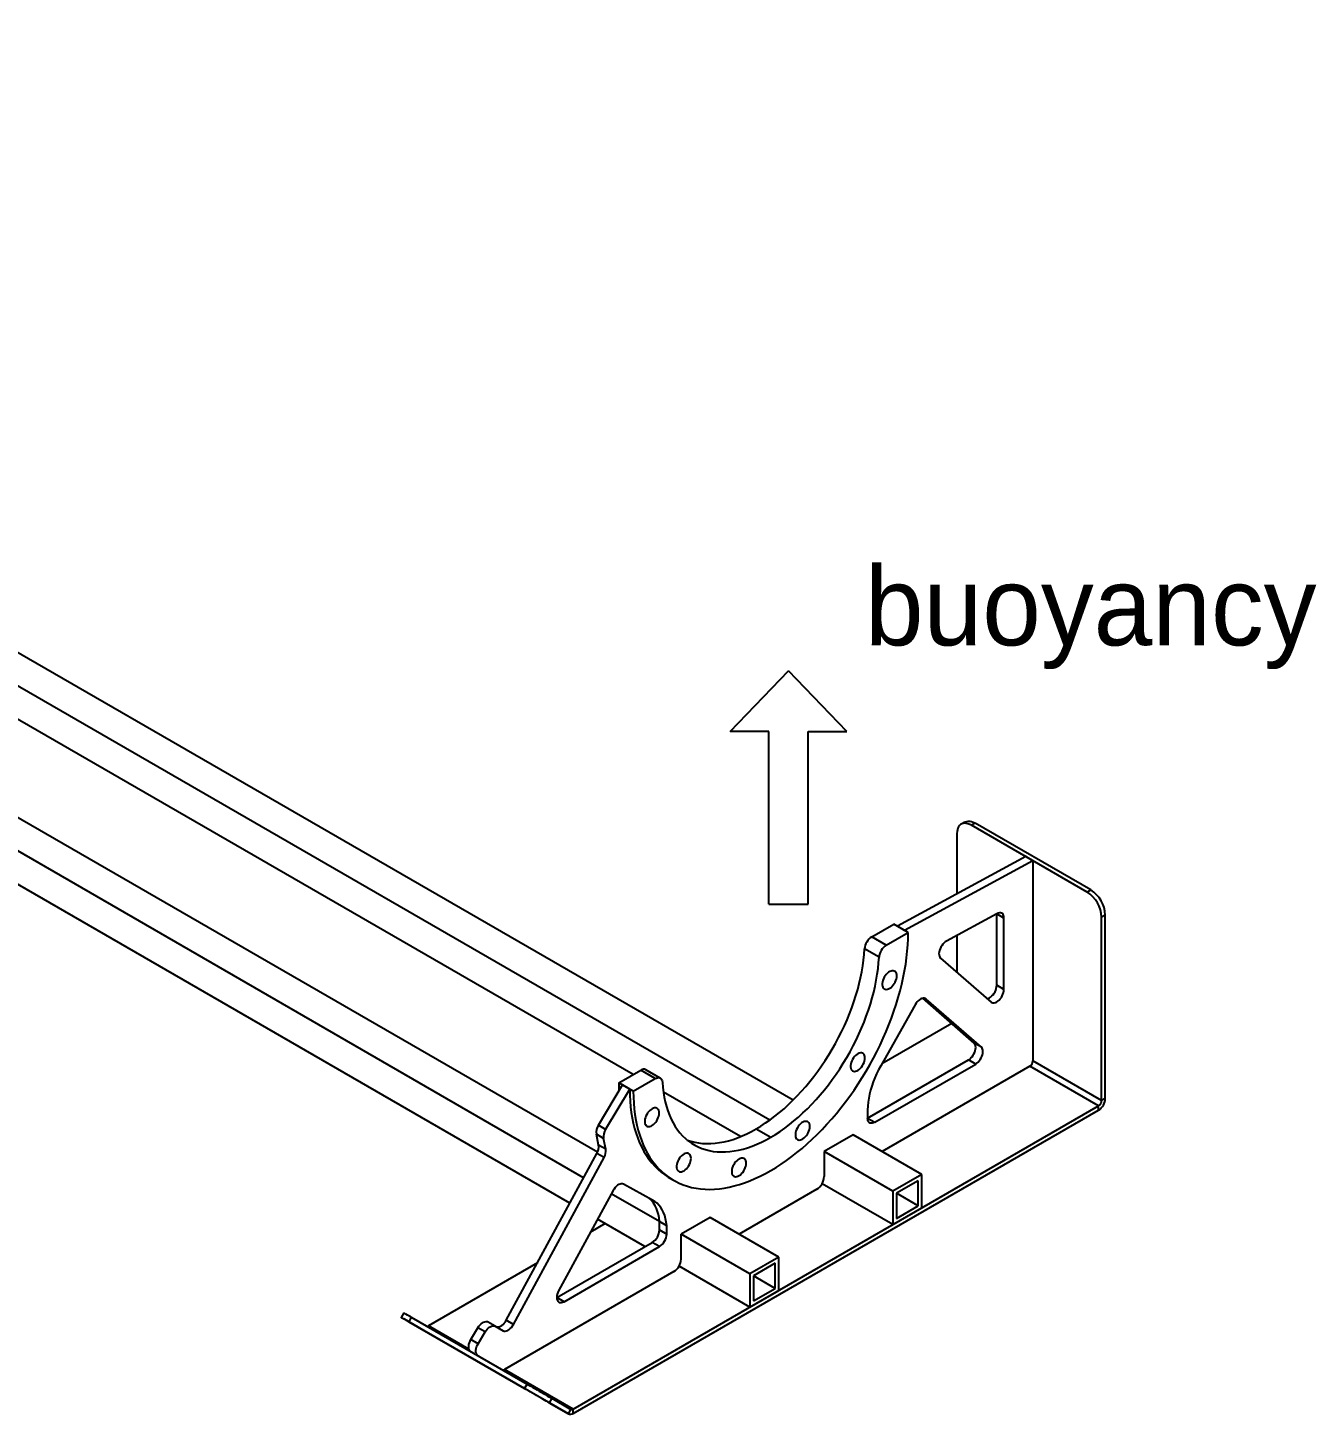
# Model space of a CAD drawing. Header units: inches. Extents: x 0.9 to 37.1, y -8.4 to 11.7.
# Drawn here: x 18.705 to 19.522, y -8.36 to -7.481 of the extents above; entities that cross this region are included whole.
import ezdxf

# ---------------------------------------------------------------- set-up
doc = ezdxf.new("R2010")
doc.units = ezdxf.units.IN
doc.header["$MEASUREMENT"] = 0

# ---------------------------------------------------------------- blocks, each defined once
blk = doc.blocks.new('arrow')
for p, q in [((-0.2219, -0.2307), (0, 0)), ((0.2219, -0.2307), (0, 0)), ((-0.075, -0.2307), (-0.2219, -0.2307)), ((-0.075, -0.8879), (-0.075, -0.2307)), ((0.075, -0.8879), (0.075, -0.2307)), ((0.075, -0.2307), (0.2219, -0.2307)), ((-0.075, -0.8879), (0.075, -0.8879))]:
    blk.add_line(p, q)

msp = doc.modelspace()

# ---------------------------------------------------------------- linework, layer by layer
at = {"color": 7, "linetype": 'Continuous', "lineweight": 25}
for p, q in [((19.19036, -8.16088), (18.01277, -7.48108)), ((19.17556, -8.17352), (17.99443, -7.49167)), ((19.08895, -8.1447), (17.99443, -7.51285)), ((19.06632, -8.19392), (17.92214, -7.5334)), ((19.05759, -8.21006), (17.9038, -7.54398)), ((19.04884, -8.22618), (17.9038, -7.56516)), ((19.29921, -7.98464), (19.29691, -7.98597)), ((19.30569, -7.98529), (19.3034, -7.98661)), ((19.37677, -8.02896), (19.3034, -7.98661)), ((19.37906, -8.02764), (19.30569, -7.98529)), ((19.29423, -7.99191), (19.29423, -8.03013)), ((19.33779, -8.00646), (19.25645, -8.05065)), ((19.34238, -8.00911), (19.33779, -8.00646)), ((19.34238, -8.00911), (19.26104, -8.0533)), ((19.34238, -8.00911), (19.34238, -8.136)), ((19.37677, -8.02896), (19.37906, -8.02764)), ((19.24026, -8.05735), (19.25416, -8.04933)), ((19.26333, -8.05462), (19.25416, -8.04933)), ((19.26104, -8.0533), (19.25645, -8.05065)), ((19.31958, -8.04268), (19.28757, -8.06008)), ((19.32403, -8.04541), (19.31945, -8.04276)), ((19.31945, -8.08804), (19.31945, -8.04276)), ((19.32403, -8.09069), (19.32403, -8.04541)), ((19.38823, -8.04353), (19.38594, -8.04485)), ((19.38594, -8.16115), (19.38594, -8.04485)), ((19.38823, -8.15982), (19.38823, -8.04353)), ((19.24943, -8.06265), (19.24026, -8.05735)), ((19.24943, -8.06265), (19.26333, -8.05462)), ((19.29423, -8.05646), (19.29423, -8.07986)), ((19.24485, -8.07025), (19.23568, -8.06496)), ((19.28385, -8.07082), (19.31586, -8.09871)), ((19.32403, -8.09069), (19.31945, -8.08804)), ((19.26773, -8.10036), (19.24591, -8.13913)), ((19.30511, -8.12466), (19.27251, -8.09626)), ((19.27462, -8.09676), (19.27389, -8.09634)), ((19.3097, -8.12731), (19.27462, -8.09676)), ((19.29094, -8.11232), (19.24658, -8.13793)), ((19.3097, -8.12731), (19.30511, -8.12466)), ((19.23757, -8.17225), (19.30153, -8.13533)), ((19.24215, -8.1749), (19.30611, -8.13798)), ((19.30611, -8.13798), (19.30153, -8.13533)), ((19.38594, -8.16115), (19.34238, -8.136)), ((19.07991, -8.14992), (19.09381, -8.1419)), ((19.08908, -8.15522), (19.10298, -8.14719)), ((19.10298, -8.14719), (19.09381, -8.1419)), ((19.10622, -8.14687), (19.09705, -8.14158)), ((19.34045, -8.13934), (19.24674, -8.19343)), ((19.38401, -8.16448), (19.34045, -8.13934)), ((19.06698, -8.17682), (19.0822, -8.15125)), ((19.07156, -8.17947), (19.08679, -8.15389)), ((19.08908, -8.15522), (19.07991, -8.14992)), ((19.08679, -8.15389), (19.0822, -8.15125)), ((19.15701, -8.18399), (19.10816, -8.15579)), ((19.05093, -8.35677), (19.38401, -8.16448)), ((19.38401, -8.16713), (19.38401, -8.16448)), ((19.38823, -8.15982), (19.38594, -8.16115)), ((19.05093, -8.35941), (19.38401, -8.16713)), ((19.23757, -8.16696), (19.23757, -8.17225)), ((19.23757, -8.17225), (19.24215, -8.1749)), ((19.07025, -8.18517), (19.06566, -8.18252)), ((19.06707, -8.18931), (19.06566, -8.18252)), ((19.07156, -8.17947), (19.06698, -8.17682)), ((19.16703, -8.17905), (19.1762, -8.18435)), ((19.07165, -8.19196), (19.06707, -8.18931)), ((19.07165, -8.19196), (19.07025, -8.18517)), ((19.22839, -8.18284), (19.21005, -8.19343)), ((19.27196, -8.20799), (19.22839, -8.18284)), ((19.00859, -8.30035), (19.06597, -8.19462)), ((19.01317, -8.30299), (19.07056, -8.19727)), ((19.07056, -8.19727), (19.06597, -8.19462)), ((19.25362, -8.21858), (19.21005, -8.19343)), ((19.21005, -8.19343), (19.21005, -8.20932)), ((19.27196, -8.20799), (19.25362, -8.21858)), ((19.27196, -8.22917), (19.27196, -8.20799)), ((19.10132, -8.22416), (19.08284, -8.21414)), ((19.11231, -8.21031), (19.1146, -8.21163)), ((19.20547, -8.21726), (19.15611, -8.24575)), ((19.25362, -8.23976), (19.20871, -8.21384)), ((19.26966, -8.21196), (19.25591, -8.2199)), ((19.26966, -8.22785), (19.26966, -8.21196)), ((19.07627, -8.21817), (19.04178, -8.28171)), ((19.10567, -8.23781), (19.07516, -8.2202)), ((19.25362, -8.21858), (19.25362, -8.23976)), ((19.25591, -8.2199), (19.25591, -8.23579)), ((19.26966, -8.22785), (19.25591, -8.21991)), ((19.13777, -8.23516), (19.11943, -8.24575)), ((19.18133, -8.26031), (19.13777, -8.23516)), ((19.25362, -8.23976), (19.27196, -8.22917)), ((19.25591, -8.23579), (19.26966, -8.22785)), ((19.07128, -8.23913), (19.06197, -8.24451)), ((19.09649, -8.25369), (19.06641, -8.23633)), ((19.11025, -8.24045), (19.10567, -8.23781)), ((19.10567, -8.2431), (19.10567, -8.23781)), ((19.10567, -8.2431), (19.11025, -8.24575)), ((19.11025, -8.24575), (19.11025, -8.24045)), ((19.04058, -8.28597), (19.10108, -8.25104)), ((19.10567, -8.25369), (19.10108, -8.25104)), ((19.16299, -8.2709), (19.11943, -8.24575)), ((19.11943, -8.26163), (19.11943, -8.24575)), ((19.04517, -8.28862), (19.10567, -8.25369)), ((19.18133, -8.26031), (19.16299, -8.2709)), ((19.18133, -8.28149), (19.18133, -8.26031)), ((19.02837, -8.26391), (18.95922, -8.30382)), ((19.11484, -8.26958), (19.00737, -8.33162)), ((19.16299, -8.29208), (19.11808, -8.26615)), ((19.17904, -8.26428), (19.16528, -8.27222)), ((19.17904, -8.28017), (19.17904, -8.26428)), ((19.16299, -8.2709), (19.16299, -8.29208)), ((19.16528, -8.27222), (19.16528, -8.28811)), ((19.17904, -8.28017), (19.16528, -8.27222)), ((19.04517, -8.28862), (19.04058, -8.28597)), ((19.16299, -8.29208), (19.18133, -8.28149)), ((19.16528, -8.28811), (19.17904, -8.28017)), ((18.94362, -8.29574), (18.942, -8.29854)), ((18.95624, -8.30677), (18.94406, -8.29973)), ((18.94837, -8.29848), (18.94675, -8.30128)), ((18.94675, -8.30128), (19.02012, -8.34364)), ((18.94837, -8.29848), (19.02174, -8.34083)), ((18.98492, -8.31866), (18.95922, -8.30382)), ((18.98616, -8.31263), (18.99062, -8.30512)), ((18.99521, -8.30777), (18.99062, -8.30512)), ((19.00162, -8.30415), (18.99703, -8.3015)), ((19.00162, -8.30415), (19.00654, -8.307)), ((19.01317, -8.30299), (19.00859, -8.30035)), ((19.04795, -8.35971), (18.95624, -8.30677)), ((18.99074, -8.31528), (18.98616, -8.31263)), ((18.99074, -8.31528), (18.99521, -8.30777)), ((19.05093, -8.35677), (19.00737, -8.33162)), ((19.02012, -8.34364), (19.02174, -8.34083)), ((19.0374, -8.34987), (19.03577, -8.35268)), ((19.03577, -8.35268), (19.04795, -8.35971)), ((19.0374, -8.34987), (19.04957, -8.3569)), ((19.04795, -8.35971), (19.04957, -8.3569)), ((19.05093, -8.35941), (19.05093, -8.35677))]:
    msp.add_line(p, q, dxfattribs=at)
at = {"color": 7, "linetype": 'Continuous', "lineweight": 25, "flags": 128}
for points in [[(19.3034, -7.98661), (19.30229, -7.98605), (19.3012, -7.98565), (19.30015, -7.98542), (19.29914, -7.98536), (19.29819, -7.98548), (19.29732, -7.98576), (19.29653, -7.98621), (19.29585, -7.98683), (19.29528, -7.98759), (19.29482, -7.98849), (19.29449, -7.98952), (19.29429, -7.99067), (19.29423, -7.99191)], [(19.29921, -7.98464), (19.29961, -7.98444), (19.30048, -7.98415), (19.30143, -7.98404), (19.30244, -7.9841), (19.3035, -7.98433), (19.30459, -7.98472), (19.30569, -7.98529)], [(19.32403, -8.04541), (19.32397, -8.04454), (19.32377, -8.04378), (19.32344, -8.04315), (19.323, -8.04265), (19.32245, -8.04232), (19.32182, -8.04215), (19.32111, -8.04216), (19.32036, -8.04234), (19.31958, -8.04268)], [(19.08908, -8.15522), (19.08914, -8.15903), (19.08933, -8.16277), (19.08965, -8.16642), (19.0901, -8.16999), (19.09067, -8.17345), (19.09137, -8.17682), (19.09219, -8.18008), (19.09314, -8.18323), (19.09421, -8.18626), (19.09539, -8.18918), (19.0967, -8.19197), (19.09812, -8.19464), (19.09966, -8.19717), (19.10131, -8.19957), (19.10307, -8.20183), (19.10494, -8.20394), (19.10691, -8.20591), (19.10899, -8.20774), (19.11116, -8.20941), (19.11343, -8.21093), (19.11579, -8.21229), (19.11824, -8.21349), (19.12077, -8.21454), (19.12339, -8.21542), (19.12608, -8.21615), (19.12884, -8.21671), (19.13168, -8.2171), (19.13458, -8.21733), (19.13754, -8.2174), (19.14056, -8.2173), (19.14363, -8.21704), (19.14675, -8.21661), (19.14992, -8.21602), (19.15312, -8.21526), (19.15635, -8.21434), (19.15962, -8.21326), (19.1629, -8.21203), (19.16621, -8.21063), (19.16953, -8.20908), (19.17287, -8.20738), (19.1762, -8.20553), (19.17954, -8.20353), (19.18287, -8.20138), (19.18619, -8.1991), (19.1895, -8.19667), (19.19279, -8.19411), (19.19605, -8.19142), (19.19929, -8.18861), (19.20249, -8.18567), (19.20565, -8.18261), (19.20877, -8.17943), (19.21184, -8.17615), (19.21486, -8.17277), (19.21782, -8.16928), (19.22073, -8.1657), (19.22356, -8.16203), (19.22633, -8.15828), (19.22902, -8.15444), (19.23164, -8.15054), (19.23417, -8.14657), (19.23662, -8.14253), (19.23898, -8.13845), (19.24125, -8.13431), (19.24342, -8.13013), (19.24549, -8.12591), (19.24747, -8.12166), (19.24933, -8.11739), (19.25109, -8.1131), (19.25274, -8.1088), (19.25428, -8.10449), (19.2557, -8.10018), (19.25701, -8.09588), (19.2582, -8.09159), (19.25927, -8.08732), (19.26021, -8.08308), (19.26104, -8.07887), (19.26173, -8.0747), (19.26231, -8.07057), (19.26275, -8.06649), (19.26307, -8.06247), (19.26326, -8.05851), (19.26333, -8.05462)], [(19.16703, -8.17905), (19.16999, -8.17727), (19.17295, -8.17534), (19.1759, -8.17327), (19.17883, -8.17107), (19.18174, -8.16873), (19.18462, -8.16626), (19.18747, -8.16367), (19.19028, -8.16096), (19.19304, -8.15814), (19.19576, -8.15521), (19.19843, -8.15217), (19.20104, -8.14904), (19.20358, -8.14581), (19.20606, -8.1425), (19.20846, -8.13911), (19.21079, -8.13565), (19.21303, -8.13212), (19.21519, -8.12853), (19.21726, -8.12489), (19.21924, -8.1212), (19.22112, -8.11746), (19.2229, -8.1137), (19.22458, -8.10991), (19.22615, -8.1061), (19.22761, -8.10228), (19.22896, -8.09845), (19.23019, -8.09463), (19.2313, -8.09081), (19.2323, -8.08702), (19.23317, -8.08324), (19.23393, -8.0795), (19.23455, -8.07579), (19.23506, -8.07213), (19.23543, -8.06851), (19.23568, -8.06496)], [(19.28757, -8.06008), (19.28677, -8.06059), (19.28599, -8.06125), (19.28525, -8.06205), (19.28458, -8.06294), (19.284, -8.06391), (19.28353, -8.06493), (19.28317, -8.06596), (19.28294, -8.06698), (19.28285, -8.06795), (19.2829, -8.06885), (19.28308, -8.06964), (19.2834, -8.0703), (19.28385, -8.07082)], [(19.1762, -8.18435), (19.17917, -8.18256), (19.18212, -8.18064), (19.18507, -8.17857), (19.188, -8.17636), (19.19091, -8.17402), (19.19379, -8.17156), (19.19664, -8.16897), (19.19945, -8.16626), (19.20222, -8.16343), (19.20493, -8.1605), (19.2076, -8.15747), (19.21021, -8.15433), (19.21275, -8.15111), (19.21523, -8.1478), (19.21763, -8.14441), (19.21996, -8.14095), (19.2222, -8.13742), (19.22436, -8.13382), (19.22644, -8.13018), (19.22841, -8.12649), (19.23029, -8.12276), (19.23207, -8.11899), (19.23375, -8.1152), (19.23532, -8.1114), (19.23678, -8.10757), (19.23813, -8.10375), (19.23936, -8.09992), (19.24047, -8.09611), (19.24147, -8.09231), (19.24234, -8.08854), (19.2431, -8.08479), (19.24372, -8.08108), (19.24423, -8.07742), (19.2446, -8.07381), (19.24485, -8.07025)], [(19.25609, -8.0821), (19.25602, -8.08125), (19.25582, -8.08049), (19.2555, -8.07986), (19.25507, -8.07936), (19.25453, -8.07903), (19.2539, -8.07885), (19.25321, -8.07885), (19.25247, -8.07902), (19.2517, -8.07935), (19.25092, -8.07983), (19.25016, -8.08046), (19.24944, -8.08121), (19.24877, -8.08207), (19.24819, -8.083), (19.2477, -8.08398), (19.24732, -8.08498), (19.24706, -8.08598), (19.24693, -8.08694), (19.24693, -8.08784), (19.24706, -8.08865), (19.24732, -8.08934), (19.2477, -8.08991), (19.24819, -8.09033), (19.24877, -8.09058), (19.24944, -8.09067), (19.25016, -8.09059), (19.25092, -8.09034), (19.2517, -8.08993), (19.25247, -8.08937), (19.25321, -8.08868), (19.2539, -8.08787), (19.25453, -8.08698), (19.25507, -8.08602), (19.2555, -8.08502), (19.25582, -8.08402), (19.25602, -8.08304), (19.25609, -8.0821)], [(19.31339, -8.09655), (19.31399, -8.09639), (19.31479, -8.09603), (19.31559, -8.09549), (19.31638, -8.09481), (19.31711, -8.094), (19.31778, -8.09309), (19.31835, -8.09211), (19.31882, -8.09107), (19.31917, -8.09003), (19.31938, -8.08901), (19.31945, -8.08804)], [(19.31586, -8.09871), (19.31642, -8.09906), (19.31707, -8.09924), (19.3178, -8.09923), (19.31857, -8.09904), (19.31937, -8.09867), (19.32018, -8.09814), (19.32096, -8.09746), (19.3217, -8.09665), (19.32236, -8.09574), (19.32294, -8.09475), (19.32341, -8.09372), (19.32375, -8.09268), (19.32396, -8.09166), (19.32403, -8.09069)], [(19.27462, -8.09676), (19.27408, -8.09641), (19.27346, -8.09623), (19.27277, -8.09623), (19.27202, -8.09639), (19.27125, -8.09672), (19.27047, -8.0972), (19.26971, -8.09783), (19.26898, -8.09858), (19.26832, -8.09943), (19.26773, -8.10036)], [(19.30153, -8.13533), (19.30231, -8.1348), (19.30308, -8.13412), (19.3038, -8.13333), (19.30445, -8.13243), (19.30501, -8.13147), (19.30547, -8.13046), (19.30581, -8.12944), (19.30603, -8.12844), (19.30611, -8.12748), (19.30606, -8.1266), (19.30587, -8.12582), (19.30555, -8.12517), (19.30511, -8.12466)], [(19.30611, -8.13798), (19.3069, -8.13744), (19.30766, -8.13677), (19.30838, -8.13597), (19.30903, -8.13508), (19.3096, -8.13411), (19.31006, -8.13311), (19.3104, -8.13209), (19.31061, -8.13108), (19.3107, -8.13013), (19.31064, -8.12925), (19.31045, -8.12847), (19.31013, -8.12782), (19.3097, -8.12731)], [(19.23591, -8.1341), (19.23584, -8.13325), (19.23565, -8.13249), (19.23533, -8.13186), (19.23489, -8.13137), (19.23435, -8.13103), (19.23373, -8.13086), (19.23303, -8.13085), (19.23229, -8.13102), (19.23152, -8.13135), (19.23074, -8.13184), (19.22998, -8.13246), (19.22926, -8.13322), (19.2286, -8.13407), (19.22801, -8.135), (19.22753, -8.13598), (19.22715, -8.13698), (19.22689, -8.13798), (19.22676, -8.13894), (19.22676, -8.13984), (19.22689, -8.14065), (19.22715, -8.14135), (19.22753, -8.14191), (19.22801, -8.14233), (19.2286, -8.14258), (19.22926, -8.14267), (19.22998, -8.14259), (19.23074, -8.14234), (19.23152, -8.14193), (19.23229, -8.14137), (19.23303, -8.14068), (19.23373, -8.13987), (19.23435, -8.13898), (19.23489, -8.13802), (19.23533, -8.13702), (19.23565, -8.13602), (19.23584, -8.13504), (19.23591, -8.1341)], [(19.10298, -8.14719), (19.10374, -8.14683), (19.10449, -8.14662), (19.10519, -8.14657), (19.10583, -8.14669), (19.10639, -8.14698), (19.10685, -8.14742), (19.10721, -8.148), (19.10744, -8.1487), (19.10755, -8.14951)], [(19.24591, -8.13913), (19.24456, -8.14163), (19.24332, -8.14417), (19.24219, -8.14674), (19.24117, -8.14933), (19.24027, -8.15192), (19.2395, -8.15451), (19.23885, -8.15708), (19.23833, -8.15962), (19.23794, -8.16212), (19.23769, -8.16457), (19.23757, -8.16696)], [(19.07991, -8.14992), (19.07997, -8.15374), (19.08002, -8.15491)], [(19.08679, -8.15389), (19.08685, -8.15771), (19.08704, -8.16145), (19.08736, -8.1651), (19.08781, -8.16866), (19.08838, -8.17213), (19.08908, -8.17549), (19.0899, -8.17875), (19.09085, -8.1819), (19.09191, -8.18494), (19.0931, -8.18786), (19.09441, -8.19065), (19.09583, -8.19331), (19.09737, -8.19585), (19.09902, -8.19824), (19.10078, -8.2005), (19.10265, -8.20262), (19.10462, -8.20459), (19.10669, -8.20641), (19.10887, -8.20808), (19.11113, -8.2096), (19.11231, -8.21031)], [(19.10755, -8.14951), (19.1078, -8.15278), (19.10818, -8.15596), (19.10868, -8.15904), (19.10931, -8.16202), (19.11006, -8.1649), (19.11094, -8.16767), (19.11193, -8.17032), (19.11305, -8.17284), (19.11428, -8.17524), (19.11563, -8.17751), (19.11709, -8.17965), (19.11866, -8.18165), (19.12033, -8.1835), (19.12211, -8.18521), (19.12399, -8.18677), (19.12597, -8.18818), (19.12804, -8.18943), (19.1302, -8.19053), (19.13245, -8.19146), (19.13477, -8.19224), (19.13718, -8.19286), (19.13965, -8.19331), (19.1422, -8.19359), (19.14481, -8.19372), (19.14747, -8.19367), (19.15019, -8.19347), (19.15296, -8.19309), (19.15577, -8.19256), (19.15862, -8.19186), (19.1615, -8.191), (19.16441, -8.18998), (19.16734, -8.1888), (19.17028, -8.18747), (19.17324, -8.18599), (19.1762, -8.18435)], [(19.10549, -8.16904), (19.10542, -8.16818), (19.10523, -8.16743), (19.10491, -8.16679), (19.10447, -8.1663), (19.10393, -8.16596), (19.10331, -8.16579), (19.10261, -8.16579), (19.10187, -8.16595), (19.1011, -8.16628), (19.10032, -8.16677), (19.09956, -8.1674), (19.09884, -8.16815), (19.09818, -8.169), (19.09759, -8.16993), (19.09711, -8.17092), (19.09673, -8.17192), (19.09647, -8.17291), (19.09634, -8.17388), (19.09634, -8.17477), (19.09647, -8.17558), (19.09673, -8.17628), (19.09711, -8.17685), (19.09759, -8.17726), (19.09818, -8.17752), (19.09884, -8.17761), (19.09956, -8.17753), (19.10032, -8.17728), (19.1011, -8.17687), (19.10187, -8.17631), (19.10261, -8.17561), (19.10331, -8.17481), (19.10393, -8.17391), (19.10447, -8.17295), (19.10491, -8.17196), (19.10523, -8.17096), (19.10542, -8.16997), (19.10549, -8.16904)], [(19.24215, -8.1749), (19.24136, -8.17528), (19.24058, -8.17549), (19.23986, -8.17552), (19.2392, -8.17536), (19.23864, -8.17504), (19.23818, -8.17455), (19.23784, -8.1739), (19.23764, -8.17313), (19.23757, -8.17225)], [(19.1232, -8.18614), (19.12328, -8.18617), (19.1256, -8.18695), (19.12801, -8.18756), (19.13048, -8.18801), (19.13303, -8.1883), (19.13563, -8.18842), (19.1383, -8.18838), (19.14102, -8.18817), (19.14379, -8.1878), (19.1466, -8.18726), (19.14944, -8.18657), (19.15233, -8.18571), (19.15523, -8.18469), (19.15816, -8.18351), (19.16111, -8.18218), (19.16407, -8.18069), (19.16703, -8.17905)], [(19.20096, -8.17758), (19.2009, -8.17672), (19.2007, -8.17596), (19.20038, -8.17533), (19.19995, -8.17484), (19.19941, -8.1745), (19.19878, -8.17433), (19.19809, -8.17432), (19.19734, -8.17449), (19.19657, -8.17482), (19.1958, -8.17531), (19.19504, -8.17594), (19.19431, -8.17669), (19.19365, -8.17754), (19.19307, -8.17847), (19.19258, -8.17945), (19.1922, -8.18046), (19.19194, -8.18145), (19.19181, -8.18241), (19.19181, -8.18331), (19.19194, -8.18412), (19.1922, -8.18482), (19.19258, -8.18538), (19.19307, -8.1858), (19.19365, -8.18606), (19.19431, -8.18614), (19.19504, -8.18606), (19.1958, -8.18581), (19.19657, -8.1854), (19.19734, -8.18484), (19.19809, -8.18415), (19.19878, -8.18335), (19.19941, -8.18245), (19.19995, -8.18149), (19.20038, -8.1805), (19.2007, -8.17949), (19.2009, -8.17851), (19.20096, -8.17758)], [(19.12567, -8.19775), (19.1256, -8.19689), (19.1254, -8.19613), (19.12508, -8.1955), (19.12465, -8.19501), (19.12411, -8.19467), (19.12349, -8.1945), (19.12279, -8.19449), (19.12205, -8.19466), (19.12128, -8.19499), (19.1205, -8.19548), (19.11974, -8.19611), (19.11902, -8.19686), (19.11835, -8.19771), (19.11777, -8.19864), (19.11728, -8.19962), (19.1169, -8.20063), (19.11664, -8.20162), (19.11651, -8.20258), (19.11651, -8.20348), (19.11664, -8.20429), (19.1169, -8.20499), (19.11728, -8.20555), (19.11777, -8.20597), (19.11835, -8.20623), (19.11902, -8.20631), (19.11974, -8.20623), (19.1205, -8.20598), (19.12128, -8.20557), (19.12205, -8.20501), (19.12279, -8.20432), (19.12349, -8.20352), (19.12411, -8.20262), (19.12465, -8.20166), (19.12508, -8.20067), (19.1254, -8.19966), (19.1256, -8.19868), (19.12567, -8.19775)], [(19.16061, -8.20087), (19.16055, -8.20001), (19.16035, -8.19926), (19.16003, -8.19863), (19.15959, -8.19813), (19.15906, -8.1978), (19.15843, -8.19762), (19.15774, -8.19762), (19.15699, -8.19778), (19.15622, -8.19812), (19.15544, -8.1986), (19.15468, -8.19923), (19.15396, -8.19998), (19.1533, -8.20084), (19.15272, -8.20177), (19.15223, -8.20275), (19.15185, -8.20375), (19.15159, -8.20475), (19.15146, -8.20571), (19.15146, -8.20661), (19.15159, -8.20742), (19.15185, -8.20811), (19.15223, -8.20868), (19.15272, -8.20909), (19.1533, -8.20935), (19.15396, -8.20944), (19.15468, -8.20936), (19.15544, -8.20911), (19.15622, -8.2087), (19.15699, -8.20814), (19.15774, -8.20745), (19.15843, -8.20664), (19.15906, -8.20575), (19.15959, -8.20479), (19.16003, -8.20379), (19.16035, -8.20279), (19.16055, -8.2018), (19.16061, -8.20087)], [(19.08284, -8.21414), (19.08221, -8.21391), (19.0815, -8.21387), (19.08073, -8.21402), (19.07992, -8.21434), (19.07911, -8.21484), (19.07831, -8.2155), (19.07755, -8.21629), (19.07687, -8.21719), (19.07627, -8.21817)], [(19.10567, -8.23781), (19.10539, -8.23556), (19.10497, -8.23342), (19.10441, -8.2314), (19.1037, -8.22952), (19.10285, -8.22779), (19.10188, -8.2262), (19.10077, -8.22477), (19.09954, -8.22351), (19.09841, -8.22258)], [(19.11025, -8.24045), (19.10998, -8.2382), (19.10956, -8.23607), (19.10899, -8.23405), (19.10828, -8.23217), (19.10744, -8.23043), (19.10646, -8.22885), (19.10535, -8.22742), (19.10412, -8.22616), (19.10278, -8.22507), (19.10132, -8.22416)], [(19.04178, -8.28171), (19.04129, -8.28274), (19.04091, -8.28379), (19.04068, -8.28483), (19.04058, -8.28582), (19.04063, -8.28673), (19.04082, -8.28753), (19.04115, -8.2882), (19.04161, -8.28872), (19.04217, -8.28906), (19.04283, -8.28923), (19.04357, -8.28921), (19.04435, -8.289), (19.04517, -8.28862)], [(18.94675, -8.30128), (18.94569, -8.30067), (18.94474, -8.30013), (18.94392, -8.29965), (18.94323, -8.29925), (18.94269, -8.29894), (18.9423, -8.29871), (18.94207, -8.29858), (18.942, -8.29854), (18.9421, -8.2986), (18.94236, -8.29875), (18.94278, -8.29899), (18.94335, -8.29932), (18.94406, -8.29973)], [(18.99062, -8.30512), (18.99124, -8.3042), (18.99193, -8.30336), (18.99267, -8.30263), (18.99345, -8.30204), (18.99424, -8.30159), (18.99501, -8.30131), (18.99575, -8.3012), (18.99643, -8.30127), (18.99703, -8.3015)], [(18.99521, -8.30777), (18.99582, -8.30684), (18.99651, -8.30601), (18.99726, -8.30528), (18.99804, -8.30468), (18.99882, -8.30424), (18.9996, -8.30396), (19.00034, -8.30385), (19.00102, -8.30391), (19.00162, -8.30415)], [(19.00201, -8.30438), (19.00259, -8.30459), (19.0033, -8.30465), (19.00408, -8.30451), (19.00489, -8.30419), (19.00572, -8.3037), (19.00652, -8.30304), (19.00728, -8.30225), (19.00798, -8.30134), (19.00859, -8.30035)], [(19.00654, -8.307), (19.00718, -8.30724), (19.00789, -8.3073), (19.00867, -8.30716), (19.00948, -8.30684), (19.0103, -8.30634), (19.01111, -8.30569), (19.01187, -8.30489), (19.01257, -8.30399), (19.01317, -8.30299)], [(18.98608, -8.32025), (18.98556, -8.31983), (18.98516, -8.31925), (18.98488, -8.31852), (18.98475, -8.31768), (18.98476, -8.31673), (18.98491, -8.31573), (18.9852, -8.31468), (18.98562, -8.31364), (18.98616, -8.31263)], [(18.99067, -8.32289), (18.99014, -8.32247), (18.98974, -8.32189), (18.98947, -8.32117), (18.98934, -8.32032), (18.98935, -8.31938), (18.9895, -8.31837), (18.98979, -8.31733), (18.99021, -8.31629), (18.99074, -8.31528)], [(19.03577, -8.35268), (19.03493, -8.35219), (19.03396, -8.35163), (19.03288, -8.35101), (19.03171, -8.35033), (19.03047, -8.34961), (19.02917, -8.34886), (19.02783, -8.34809), (19.02648, -8.34731), (19.02512, -8.34653), (19.02379, -8.34576), (19.0225, -8.34501), (19.02127, -8.3443), (19.02012, -8.34364)], [(19.02174, -8.34083), (19.02289, -8.3415), (19.02412, -8.34221), (19.02541, -8.34295), (19.02674, -8.34372), (19.0281, -8.3445), (19.02945, -8.34528), (19.03079, -8.34605), (19.03209, -8.34681), (19.03333, -8.34752), (19.0345, -8.3482), (19.03558, -8.34882), (19.03655, -8.34938), (19.0374, -8.34987)]]:
    msp.add_lwpolyline(points, dxfattribs=at)
at = {"color": 7, "linetype": 'Continuous', "lineweight": 25}
for centre, radius, start, end in [((19.36608, -8.04572), 0.01987, 2.52009, 57.47991), ((19.36838, -8.0444), 0.01988, 2.52015, 57.47985), ((19.24565, -8.06578), 0.01, 122.6252, 175.3054), ((19.25482, -8.07107), 0.01, 122.6252, 175.3054), ((19.33819, -8.13581), 0.00419, 302.60548, 357.39452), ((19.0957, -8.14447), 0.0032, 65.02128, 126.28918), ((19.37911, -8.15943), 0.00913, 302.4763, 357.5237), ((19.38176, -8.16096), 0.00419, 302.60548, 357.39452), ((19.07406, -8.18146), 0.00847, 146.78931, 187.17339), ((19.07865, -8.18411), 0.00847, 146.78931, 187.17339), ((19.0589, -8.19039), 0.00824, 329.11033, 7.53505), ((19.06349, -8.19304), 0.00824, 329.11033, 7.53505), ((19.20014, -8.20889), 0.00992, 302.4763, 357.5237), ((19.09576, -8.24267), 0.00992, 302.4764, 357.5236), ((19.10034, -8.24532), 0.00992, 302.4763, 357.5237), ((19.10951, -8.26121), 0.00992, 302.4763, 357.5237), ((11.81864, -20.64571), 14.25788, 59.996331, 60.018358), ((18.95841, -8.30268), 0.0014, 249.61958, 305.26699), ((19.00656, -8.33047), 0.0014, 249.61958, 305.26699), ((19.05014, -8.35565), 0.00137, 245.68605, 305.61817), ((19.04919, -8.35697), 0.003, 245.68605, 305.61817)]:
    msp.add_arc(centre, radius, start, end, dxfattribs=at)

# ---------------------------------------------------------------- block references
at = {"xscale": 0.1665520679459998, "yscale": 0.1665520679459998, "zscale": 0.1665520679459998}
msp.add_blockref('arrow', (19.18745, -7.88876), dxfattribs=at)

# ---------------------------------------------------------------- texts
at = {"insert": (19.23589, -7.82258), "char_height": 0.05, "attachment_point": 1}
msp.add_mtext_dynamic_manual_height_columns('buoyancy', width=0.4369817, gutter_width=0.68898, heights=[0], dxfattribs=at)

doc.saveas('drawing.dxf')
